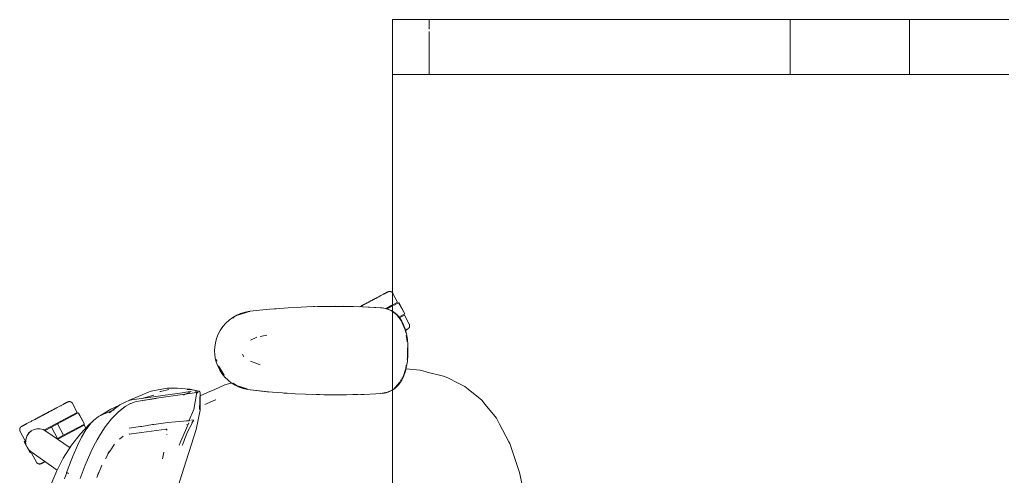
# Model space of a CAD drawing. Header units: millimetres. Extents: x 155927 to 326028, y -36033 to 97293.
# Drawn here: x 190893 to 191967, y 33708 to 34208 of the extents above; entities that cross this region are included whole.
import ezdxf

# ---------------------------------------------------------------- set-up
doc = ezdxf.new("R2010")
doc.units = ezdxf.units.MM
doc.header["$MEASUREMENT"] = 0
doc.layers.add('G-IMPT', color=8, linetype='CONTINUOUS', lineweight=9)
doc.layers.add('I-FURN', color=8, linetype='CONTINUOUS', lineweight=9)

msp = doc.modelspace()

# ---------------------------------------------------------------- linework, layer by layer
at = {"layer": 'G-IMPT'}
for p, q in [((191145, 33888.4), (191132.5, 33884.5)), ((191132.5, 33884.5), (191141.6, 33887.4)), ((191134.5, 33886), (191139.4, 33887.5)), ((191136, 33886.3), (191144.4, 33888.2)), ((191144.4, 33888.4), (191139.4, 33887.5)), ((191145, 33888.4), (191141.6, 33887.4)), ((191162.4, 33890.3), (191144.4, 33888.4)), ((191166.5, 33890.6), (191162.4, 33890.3)), ((191181.6, 33891.9), (191166.5, 33890.6)), ((191173.4, 33891.2), (191171.7, 33891)), ((191181.6, 33891.9), (191186.6, 33892.2)), ((191186.6, 33892.2), (191200.8, 33893)), ((191206.8, 33893.3), (191200.8, 33893)), ((191206.8, 33893.3), (191218.6, 33893.6)), ((191211.7, 33893.4), (191213.6, 33893.5)), ((191213.6, 33893.5), (191215.1, 33893.5)), ((191227, 33893.8), (191218.6, 33893.6)), ((191227, 33893.8), (191247.2, 33893.9)), ((191227, 33893.8), (191237.8, 33893.9)), ((191227, 33893.8), (191257, 33893.7)), ((191257, 33893.7), (191237.8, 33893.9)), ((191247.2, 33893.9), (191257, 33893.7)), ((191247.2, 33893.9), (191268.6, 33893.3)), ((191247.2, 33893.9), (191267.4, 33893.4)), ((191247.2, 33893.8), (191249.2, 33893.8)), ((191249.2, 33893.8), (191251.1, 33893.8)), ((191257, 33893.7), (191268.6, 33893.3)), ((191268.6, 33893.3), (191267.4, 33893.4)), ((191267.4, 33893.4), (191289.1, 33892.3)), ((191267.4, 33893.4), (191287.5, 33892.4)), ((191268.6, 33893.3), (191289.1, 33892.3)), ((191289.1, 33892.3), (191287.5, 33892.4)), ((191289.1, 33892.3), (191290.8, 33892)), ((191293, 33891.6), (191289.2, 33892.2)), ((191293.2, 33891.6), (191290.8, 33892)), ((191293, 33891.6), (191299.2, 33889.2)), ((191293.2, 33891.6), (191294.5, 33891.2)), ((191298.2, 33889.8), (191294.5, 33891.2)), ((191298.2, 33889.8), (191300.4, 33888.6)), ((191299.2, 33889.2), (191300.4, 33888.3)), ((191300.4, 33888.6), (191301.6, 33887.9)), ((191300.4, 33888.3), (191304.8, 33885)), ((191301.6, 33887.9), (191305.3, 33884.8)), ((191121.8, 33878.7), (191118.3, 33875.5)), ((191121.8, 33878.7), (191125.9, 33881.7)), ((191125.8, 33881), (191127.9, 33882.6)), ((191130.3, 33884.2), (191125.9, 33881.7)), ((191136, 33886.3), (191127.9, 33882.6)), ((191130.3, 33884.2), (191134.5, 33886)), ((191304.8, 33885), (191310, 33878.2)), ((191308, 33881.8), (191305.3, 33884.8)), ((191310.7, 33877.7), (191308, 33881.8)), ((191310, 33878.2), (191311.9, 33873.8)), ((191310.7, 33877.7), (191312.6, 33873.6)), ((191112.2, 33867.5), (191110, 33863.4)), ((191112.2, 33867.5), (191115, 33871.7)), ((191115, 33871.7), (191118.3, 33875.5)), ((191314.2, 33868.2), (191311.9, 33873.8)), ((191314.2, 33869.3), (191312.6, 33873.6)), ((191314.2, 33869.3), (191315.7, 33863.8)), ((191314.2, 33868.2), (191314.9, 33864.7)), ((191106.9, 33853.8), (191108.2, 33858.6)), ((191110, 33863.4), (191108.2, 33858.6)), ((191145.3, 33856.8), (191152.1, 33860.1)), ((191163.2, 33862.4), (191155.7, 33860.8)), ((191315.5, 33862), (191316.2, 33858.2)), ((191316.7, 33857.9), (191315.7, 33863.8)), ((191316.2, 33858.2), (191316.4, 33855)), ((191316.7, 33857.9), (191317.2, 33851.8)), ((191106.1, 33845.4), (191106.2, 33849.3)), ((191106.1, 33845.4), (191106.4, 33840.4)), ((191106.9, 33853.8), (191106.2, 33849.3)), ((191316.8, 33848.5), (191317, 33845.4)), ((191316.8, 33838.2), (191317, 33845.4)), ((191317.4, 33845.4), (191317.2, 33851.8)), ((191317.3, 33840.9), (191317.4, 33845.4)), ((191106.4, 33840.4), (191107.2, 33835.4)), ((191107.2, 33835.4), (191107.8, 33833.3)), ((191109.5, 33828.5), (191107.8, 33833.3)), ((191108.6, 33833.7), (191108, 33835.8)), ((191136.7, 33841.6), (191137.7, 33839.4)), ((191137.7, 33839.4), (191138, 33838.9)), ((191155.7, 33829.7), (191145.2, 33833.8)), ((191315.6, 33826.8), (191316.7, 33833.6)), ((191316.8, 33838.2), (191316.4, 33835.5)), ((191317.3, 33840.9), (191316.7, 33833.6)), ((191109.5, 33828.5), (191111.8, 33824)), ((191110.2, 33828.6), (191112.3, 33824.9)), ((191110.2, 33828.6), (191116.5, 33818.7)), ((191111.8, 33824), (191114, 33820.5)), ((191112.3, 33824.9), (191116.5, 33818.7)), ((191315.1, 33826), (191312, 33816.6)), ((191314.6, 33822.9), (191312.9, 33817.8)), ((191314.6, 33822.9), (191315.6, 33826.8)), ((191314.9, 33825.4), (191330.8, 33823.9)), ((191315.5, 33829.3), (191315.1, 33826)), ((191330.8, 33823.9), (191336.1, 33822.6)), ((191338.5, 33822), (191336.1, 33822.6)), ((191356.4, 33817.6), (191338.5, 33822)), ((191117.2, 33816.5), (191114, 33820.5)), ((191117.2, 33816.5), (191120.8, 33812.9)), ((191120.8, 33812.9), (191124.1, 33810.3)), ((191309, 33811.4), (191307.1, 33808.3)), ((191307.4, 33808.3), (191309.9, 33811.8)), ((191310.3, 33813.7), (191309.4, 33812.2)), ((191310.7, 33813.2), (191309.9, 33811.8)), ((191312.9, 33817.8), (191310.7, 33813.2)), ((191312, 33816.6), (191310.8, 33814.5)), ((191360.8, 33815.5), (191356.4, 33817.6)), ((191360.8, 33815.5), (191372.3, 33809.8)), ((191036.6, 33801), (191032.8, 33799.5)), ((191054.3, 33804.3), (191036.6, 33801)), ((191046.9, 33800.8), (191046.3, 33800.7)), ((191056.2, 33802.9), (191046.9, 33800.8)), ((191054.3, 33804.3), (191061.3, 33804.3)), ((191065.4, 33804.3), (191061.3, 33804.3)), ((191069.4, 33804), (191065.4, 33804.3)), ((191069.4, 33804), (191078.7, 33803.2)), ((191072, 33796.7), (191080.4, 33800.7)), ((191079.6, 33800.6), (191074.6, 33799.8)), ((191078.6, 33802.7), (191076, 33802.9)), ((191078.6, 33802.7), (191083.2, 33802.1)), ((191078.7, 33803.2), (191079.2, 33803.1)), ((191083.4, 33802.3), (191079.2, 33803.1)), ((191080.4, 33800.7), (191079.6, 33800.6)), ((191083.9, 33802.1), (191083.2, 33802.1)), ((191083.4, 33802.3), (191085.8, 33801.9)), ((191083.9, 33802.1), (191087.1, 33801.5)), ((191085.5, 33801.5), (191086.2, 33797.9)), ((191085.5, 33801.5), (191086.2, 33797.9)), ((191086.2, 33797.9), (191085.8, 33801.9)), ((191087.1, 33801.5), (191089, 33801)), ((191089.5, 33800.7), (191089, 33801)), ((191089.5, 33800.7), (191089.9, 33800.2)), ((191106.2, 33803), (191098.3, 33799.6)), ((191117.3, 33807.9), (191106.2, 33803)), ((191117.3, 33807.9), (191125.1, 33810.1)), ((191128.5, 33807.6), (191124.1, 33810.3)), ((191129.8, 33807.2), (191126.2, 33809.6)), ((191128.5, 33807.6), (191133, 33805.4)), ((191129.8, 33807.2), (191132.5, 33806.3)), ((191129.8, 33807.2), (191141.6, 33803.4)), ((191139, 33803.6), (191130.8, 33806.8)), ((191132.5, 33806.3), (191141.6, 33803.4)), ((191133, 33805.4), (191137.2, 33804)), ((191142.1, 33802.8), (191137.2, 33804)), ((191142.1, 33803), (191139, 33803.6)), ((191142.1, 33802.8), (191165.1, 33800.3)), ((191142.1, 33802.8), (191145, 33802.5)), ((191142.1, 33802.8), (191163.6, 33800.4)), ((191165.1, 33800.3), (191145, 33802.5)), ((191163.6, 33800.4), (191175, 33799.5)), ((191299.1, 33801.9), (191294.9, 33799.8)), ((191300, 33802), (191295.7, 33800)), ((191299.1, 33801.9), (191300.4, 33802.5)), ((191300.4, 33802.2), (191303.3, 33804.2)), ((191308.3, 33810.4), (191301.4, 33803)), ((191307.1, 33808.3), (191301.4, 33803)), ((191301.4, 33803), (191303.8, 33805.2)), ((191304.6, 33805.3), (191303.3, 33804.2)), ((191306.4, 33808.2), (191303.8, 33805.2)), ((191304.6, 33805.3), (191307.4, 33808.3)), ((191308.3, 33810.4), (191307, 33808.9)), ((191379.4, 33806.3), (191372.3, 33809.8)), ((191383.1, 33803.3), (191379.4, 33806.3)), ((191383.1, 33803.3), (191398, 33791.2)), ((191009, 33789.2), (191012.4, 33790.8)), ((191011.8, 33790.5), (191012.9, 33791.3)), ((191015.4, 33791.4), (191012.4, 33790.8)), ((191012.9, 33791.3), (191029.4, 33798.1)), ((191062.6, 33798.1), (191015.4, 33791.4)), ((191019.2, 33789.5), (191026.9, 33790.8)), ((191039.8, 33796.6), (191026.8, 33793.1)), ((191042.1, 33793.1), (191026.9, 33790.8)), ((191042.7, 33793.2), (191027.5, 33790.8)), ((191042.1, 33793.1), (191027.5, 33790.8)), ((191039.8, 33796.6), (191027.9, 33793.2)), ((191029.4, 33798.1), (191032.8, 33799.5)), ((191042.7, 33793.2), (191073.6, 33797.7)), ((191062.6, 33798.1), (191073.3, 33799.5)), ((191074.6, 33799.8), (191073.3, 33799.5)), ((191073.6, 33797.7), (191081.4, 33798.8)), ((191087.7, 33799.9), (191081.4, 33798.8)), ((191083.5, 33780.8), (191086.2, 33797.9)), ((191087.1, 33799.8), (191088.2, 33800.3)), ((191087.1, 33799.8), (191087.7, 33799.9)), ((191087.3, 33799.4), (191087.6, 33799.9)), ((191087.3, 33799.4), (191087.3, 33798.9)), ((191087.6, 33799.9), (191088.2, 33800.3)), ((191089.7, 33781), (191090.3, 33799.5)), ((191089.7, 33781), (191090.2, 33799)), ((191090.3, 33799.6), (191089.9, 33800.2)), ((191090.3, 33799.6), (191090.1, 33798.7)), ((191090.1, 33780.1), (191090.2, 33799)), ((191090.2, 33799), (191090.1, 33798.8)), ((191090.1, 33798.7), (191090.1, 33798.8)), ((191098.3, 33799.6), (191090.2, 33796)), ((191090.3, 33799.5), (191090.2, 33799)), ((191095.3, 33786.6), (191107.1, 33791.5)), ((191107.4, 33791.6), (191107.1, 33791.5)), ((191185.3, 33798.7), (191175, 33799.5)), ((191183.2, 33798.9), (191181.8, 33799)), ((191183.2, 33798.9), (191185.1, 33798.8)), ((191185.3, 33798.7), (191194.1, 33798.2)), ((191205.4, 33797.6), (191194.1, 33798.2)), ((191205.4, 33797.6), (191213.3, 33797.3)), ((191225.6, 33797), (191213.3, 33797.3)), ((191217.2, 33797.3), (191218.8, 33797.2)), ((191218.8, 33797.2), (191220.9, 33797.2)), ((191225.6, 33797), (191231.1, 33797)), ((191245.8, 33797), (191231.1, 33797)), ((191250.3, 33797), (191245.8, 33797)), ((191250.3, 33797), (191266, 33797.4)), ((191257, 33797.2), (191259.3, 33797.2)), ((191262.6, 33797.3), (191259.3, 33797.2)), ((191266, 33797.4), (191269.5, 33797.5)), ((191282.1, 33798.1), (191269.5, 33797.5)), ((191282.1, 33798.1), (191287.8, 33798.4)), ((191294.9, 33799.8), (191287.5, 33798.4)), ((191287.8, 33798.4), (191291.8, 33798.9)), ((191291.8, 33798.9), (191295.7, 33800)), ((191398, 33791.2), (191401.8, 33786.5)), ((190981.2, 33774.4), (190992.7, 33781.5)), ((190996.4, 33780.5), (190984.5, 33776)), ((190990.8, 33777.2), (191002.4, 33786.2)), ((190992.7, 33781.5), (191001.3, 33785.5)), ((191008, 33783.9), (191001, 33778.5)), ((191001, 33778.5), (191004.6, 33781.3)), ((191001.2, 33778.8), (191008.2, 33784.2)), ((191002.4, 33786.2), (191009, 33789.2)), ((191008, 33783.9), (191004.6, 33781.3)), ((191008.2, 33784.2), (191014, 33787.5)), ((191014.5, 33787.7), (191014, 33787.5)), ((191014.5, 33787.7), (191019.2, 33789.5)), ((191083.5, 33780.8), (191077.9, 33768.5)), ((191085.9, 33759.2), (191090.1, 33780.1)), ((191414, 33771.4), (191401.8, 33786.5)), ((190971, 33766.2), (190973.9, 33769.2)), ((190978.7, 33773.1), (190973.9, 33769.2)), ((190979.9, 33773.7), (190978.7, 33773.1)), ((190979.9, 33773.7), (190982.3, 33774.9)), ((190981.2, 33774.4), (190980.5, 33773.9)), ((190982.3, 33774.9), (190984.5, 33776)), ((190993.5, 33770.9), (190985.5, 33760.5)), ((190990.8, 33777.2), (190992.6, 33778.3)), ((191001.2, 33778.8), (190993.5, 33770.9)), ((191072.1, 33768.1), (191075.5, 33768.4)), ((191075.9, 33768.4), (191075.5, 33768.4)), ((191075.9, 33768.4), (191078.3, 33768.7)), ((191078.3, 33768.7), (191078.4, 33768.7)), ((191079.2, 33769), (191078.4, 33768.7)), ((191080.9, 33769.5), (191082.4, 33769.3)), ((191083.1, 33769), (191081.3, 33766.3)), ((191083.1, 33769), (191081.8, 33766.6)), ((191082.4, 33769.3), (191083.1, 33769.2)), ((191083.1, 33769.2), (191083.1, 33769)), ((191083.1, 33769), (191083.2, 33768.9)), ((191414, 33771.4), (191416.7, 33766.2)), ((190969.3, 33764.8), (190959.4, 33754.5)), ((190960.7, 33750.8), (190965.4, 33758.8)), ((190966.3, 33760.1), (190965.4, 33758.8)), ((190971, 33766.2), (190966.3, 33760.1)), ((190973, 33767.8), (190969.3, 33764.8)), ((190981.4, 33754.1), (190985.3, 33760.2)), ((190985.5, 33760.5), (190985.3, 33760.2)), ((191017.9, 33761.2), (191012.8, 33760.5)), ((191017.9, 33761.2), (191024.7, 33762.3)), ((191024.7, 33762.3), (191026.4, 33762.5)), ((191026.1, 33755.9), (191053.4, 33759.6)), ((191038.2, 33764.4), (191026.4, 33762.5)), ((191039.7, 33764.6), (191038.2, 33764.4)), ((191054.9, 33766.9), (191039.7, 33764.6)), ((191054.3, 33758.5), (191052.7, 33759.7)), ((191052.9, 33759.7), (191053.1, 33759.6)), ((191053.4, 33759.6), (191053.1, 33759.6)), ((191054.9, 33766.9), (191055, 33766.9)), ((191055, 33766.9), (191063.2, 33767.5)), ((191072.1, 33768.1), (191063.2, 33767.5)), ((191069, 33746.4), (191077.9, 33766.5)), ((191070, 33708.9), (191085.9, 33759.2)), ((191075.5, 33764.3), (191075.9, 33764.6)), ((191076.5, 33756.5), (191081.8, 33766.6)), ((191417.4, 33764.9), (191416.7, 33766.2)), ((191417.4, 33764.9), (191427.7, 33745.4)), ((190949.5, 33741.9), (190959.4, 33754.5)), ((190956.1, 33741.7), (190960.7, 33750.8)), ((190956.1, 33741.7), (190960.4, 33750.2)), ((190956.4, 33742.2), (190960.7, 33750.8)), ((190960.7, 33750.8), (190960.4, 33750.2)), ((190974.1, 33741.1), (190977.7, 33747.9)), ((190981.4, 33754.1), (190977.7, 33747.9)), ((191002.2, 33748.6), (191006.1, 33751.9)), ((191026.1, 33755.9), (191012.7, 33754.1)), ((191012.7, 33754.1), (191013.2, 33754.2)), ((191053.9, 33753.5), (191053.9, 33753.2)), ((191071.2, 33743.1), (191073.3, 33748.2)), ((191073.3, 33748), (191071.2, 33743.1)), ((191073.3, 33748.2), (191071.9, 33744.7)), ((191076.5, 33756.5), (191073.3, 33748)), ((190949.5, 33741.9), (190940.6, 33727.6)), ((190956.1, 33741.7), (190951.4, 33730.8)), ((190956.4, 33742.2), (190956.1, 33741.7)), ((190974.1, 33741.1), (190970.7, 33734.4)), ((190989.5, 33732.5), (190992.1, 33736.2)), ((190992.1, 33736.2), (190992.5, 33736.8)), ((190992.5, 33736.8), (190995.9, 33741.9)), ((190995.9, 33741.9), (190996.7, 33743)), ((191067.2, 33741.8), (191069, 33746.4)), ((191071.2, 33743.1), (191070.7, 33741.7)), ((191427.7, 33745.4), (191428.6, 33743.7)), ((191436.7, 33719.6), (191428.6, 33743.7)), ((190940.6, 33727.6), (190933.5, 33713.8)), ((190949.9, 33727.1), (190944.3, 33712.1)), ((190951.4, 33730.8), (190949.9, 33727.1)), ((190964.5, 33720.1), (190970.7, 33734.4)), ((190986.8, 33727.1), (190991, 33735.2)), ((190989.5, 33732.5), (190991, 33735.2)), ((191049.2, 33727), (191050.6, 33734.3)), ((190964.5, 33720.1), (190959.1, 33705.3)), ((190980.8, 33715.3), (190978, 33708.2)), ((190980.8, 33715.3), (190978.4, 33709.8)), ((190982.9, 33720.1), (190980.8, 33715.3)), ((191436.7, 33719.6), (191439.3, 33712.2)), ((190926, 33695.8), (190933.5, 33713.8)), ((190944.4, 33712.1), (190941.9, 33705.2)), ((190944.3, 33712.1), (190944.4, 33712)), ((190944.4, 33712), (190944.4, 33712.1)), ((190944.4, 33712), (190944.8, 33711.7)), ((190944.4, 33712), (190944.4, 33712)), ((190944.8, 33711.7), (190944.4, 33712)), ((190945.6, 33711.4), (190944.8, 33711.7)), ((190944.9, 33711.6), (190944.8, 33711.7)), ((190945.6, 33711.4), (190944.9, 33711.6)), ((190945.6, 33711.4), (190946.6, 33710.9)), ((190945.6, 33711.4), (190946, 33711.2)), ((190946.6, 33710.9), (190946, 33711.2)), ((190977.4, 33706.4), (190978, 33708.2)), ((191070, 33708.9), (191060.8, 33679)), ((191442.1, 33698.4), (191439.3, 33712.2))]:
    msp.add_line(p, q, dxfattribs=at)
at = {"layer": 'I-FURN'}
for p, q in [((191340.4, 34207.6), (191300.4, 34207.6)), ((191300.4, 34207.6), (191735, 34207.6)), ((191300.4, 34207.6), (191300.4, 34147.6)), ((191300.4, 34207.6), (191300.4, 34147.6)), ((192100.4, 34207.6), (191300.4, 34207.6)), ((191300.4, 34207.6), (191300.4, 32807.6)), ((191300.4, 32807.6), (191300.4, 34207.6)), ((191300.4, 34207.6), (192100.4, 34207.6)), ((192860.4, 34207.6), (191340.4, 34207.6)), ((191340.4, 34207.6), (191340.4, 34197)), ((191340.4, 34207.6), (191340.4, 34197)), ((191735, 34207.6), (191865.4, 34207.6)), ((191735, 34207.6), (191735, 34147.6)), ((191735, 34207.6), (191735, 34147.6)), ((191865.4, 34207.6), (192335.4, 34207.6)), ((191865.4, 34207.6), (191865.4, 34147.6)), ((191865.4, 34207.6), (191865.4, 34147.6)), ((191340.4, 34194.7), (191340.4, 34147.6)), ((191340.4, 34194.7), (191340.4, 34147.6)), ((191735, 34147.6), (191300.4, 34147.6)), ((191300.4, 34147.6), (191340.4, 34147.6)), ((191340.4, 34147.6), (192860.4, 34147.6)), ((191865.4, 34147.6), (191735, 34147.6)), ((192335.4, 34147.6), (191865.4, 34147.6)), ((191292.2, 33907.9), (191291.7, 33907.7)), ((191291.9, 33907.8), (191292.4, 33908.1)), ((191292.7, 33908.2), (191292.2, 33907.9)), ((191292.4, 33908.1), (191292.9, 33908.3)), ((191293.1, 33908.4), (191292.7, 33908.2)), ((191292.9, 33908.3), (191293.3, 33908.5)), ((191293.5, 33908.7), (191293.1, 33908.4)), ((191293.3, 33908.5), (191293.7, 33908.7)), ((191293.9, 33908.9), (191293.5, 33908.7)), ((191293.7, 33908.7), (191294.1, 33908.9)), ((191294.2, 33909), (191293.9, 33908.9)), ((191294.1, 33908.9), (191294.4, 33909.1)), ((191294.5, 33909.2), (191294.2, 33909)), ((191294.4, 33909.1), (191294.7, 33909.3)), ((191294.8, 33909.3), (191294.5, 33909.2)), ((191294.7, 33909.3), (191294.9, 33909.4)), ((191295, 33909.4), (191294.8, 33909.3)), ((191294.9, 33909.4), (191295.1, 33909.5)), ((191295.2, 33909.5), (191295, 33909.4)), ((191295.1, 33909.5), (191295.3, 33909.6)), ((191295.3, 33909.6), (191295.2, 33909.5)), ((191295.4, 33909.7), (191295.3, 33909.6)), ((191295.3, 33909.6), (191295.4, 33909.6)), ((191295.4, 33909.6), (191295.5, 33909.7)), ((191295.5, 33909.7), (191295.4, 33909.7)), ((191295.5, 33909.7), (191295.7, 33909.8)), ((191295.5, 33909.7), (191295.5, 33909.7)), ((191295.5, 33909.7), (191295.5, 33909.7)), ((191295.5, 33909.7), (191295.5, 33909.7)), ((191295.7, 33909.8), (191295.8, 33909.9)), ((191295.8, 33909.9), (191296, 33909.9)), ((191296, 33909.9), (191296.1, 33910)), ((191296.1, 33910), (191296.3, 33910)), ((191296.3, 33910), (191296.4, 33910.1)), ((191296.4, 33910.1), (191296.6, 33910.1)), ((191296.6, 33910.1), (191296.7, 33910.1)), ((191296.7, 33910.1), (191296.9, 33910.1)), ((191296.9, 33910.1), (191297, 33910.2)), ((191297, 33910.2), (191297.2, 33910.2)), ((191297.2, 33910.2), (191297.4, 33910.2)), ((191297.4, 33910.2), (191297.5, 33910.2)), ((191297.5, 33910.2), (191297.7, 33910.2)), ((191297.7, 33910.2), (191297.9, 33910.2)), ((191297.9, 33910.2), (191298, 33910.1)), ((191298, 33910.1), (191298.2, 33910.1)), ((191298.2, 33910.1), (191298.3, 33910.1)), ((191298.3, 33910.1), (191298.5, 33910)), ((191298.5, 33910), (191298.6, 33910)), ((191298.6, 33910), (191298.8, 33909.9)), ((191298.8, 33909.9), (191298.9, 33909.9)), ((191298.9, 33909.9), (191299.1, 33909.8)), ((191299.1, 33909.8), (191299.2, 33909.7)), ((191299.2, 33909.7), (191299.4, 33909.7)), ((191299.4, 33909.7), (191299.5, 33909.6)), ((191299.5, 33909.6), (191299.7, 33909.5)), ((191299.7, 33909.5), (191299.8, 33909.4)), ((191299.8, 33909.4), (191299.9, 33909.3)), ((191299.9, 33909.3), (191300, 33909.2)), ((191300, 33909.2), (191300.2, 33909.1)), ((191300.2, 33909.1), (191300.3, 33909)), ((191300.3, 33909), (191300.4, 33908.9)), ((191300.4, 33908.9), (191300.5, 33908.7)), ((191300.5, 33908.7), (191300.6, 33908.6)), ((191300.6, 33908.6), (191300.7, 33908.5)), ((191300.7, 33908.5), (191300.8, 33908.4)), ((191300.8, 33908.4), (191300.9, 33908.2)), ((191300.9, 33908.2), (191300.9, 33908.1)), ((191300.9, 33908.1), (191301, 33908)), ((191306.1, 33898.4), (191301, 33908)), ((191271.1, 33896.7), (191272.1, 33897.3)), ((191272.7, 33897.6), (191271.7, 33897)), ((191272.1, 33897.3), (191273.1, 33897.8)), ((191273.7, 33898.1), (191272.7, 33897.6)), ((191273.1, 33897.8), (191274.1, 33898.3)), ((191274.6, 33898.6), (191273.7, 33898.1)), ((191274.1, 33898.3), (191275.1, 33898.9)), ((191275.6, 33899.1), (191274.6, 33898.6)), ((191275.1, 33898.9), (191276.1, 33899.4)), ((191276.6, 33899.7), (191275.6, 33899.1)), ((191276.1, 33899.4), (191277.1, 33899.9)), ((191277.6, 33900.2), (191276.6, 33899.7)), ((191277.1, 33899.9), (191278, 33900.4)), ((191278.5, 33900.7), (191277.6, 33900.2)), ((191278, 33900.4), (191279, 33900.9)), ((191279.5, 33901.2), (191278.5, 33900.7)), ((191279, 33900.9), (191279.9, 33901.4)), ((191280.4, 33901.7), (191279.5, 33901.2)), ((191279.9, 33901.4), (191280.8, 33901.9)), ((191281.3, 33902.2), (191280.4, 33901.7)), ((191280.8, 33901.9), (191281.7, 33902.4)), ((191282.2, 33902.6), (191281.3, 33902.2)), ((191281.7, 33902.4), (191282.6, 33902.9)), ((191283.1, 33903.1), (191282.2, 33902.6)), ((191282.6, 33902.9), (191283.5, 33903.3)), ((191284, 33903.6), (191283.1, 33903.1)), ((191283.5, 33903.3), (191284.3, 33903.8)), ((191284.8, 33904), (191284, 33903.6)), ((191285.6, 33904.4), (191284.8, 33904)), ((191286.4, 33904.9), (191285.6, 33904.4)), ((191287.2, 33905.3), (191286.4, 33904.9)), ((191287.9, 33905.7), (191287.2, 33905.3)), ((191288.6, 33906), (191287.9, 33905.7)), ((191289.3, 33906.4), (191288.6, 33906)), ((191289.9, 33906.7), (191289.3, 33906.4)), ((191290.5, 33907.1), (191289.9, 33906.7)), ((191291.1, 33907.4), (191290.5, 33907.1)), ((191290.8, 33907.2), (191291.4, 33907.5)), ((191291.7, 33907.7), (191291.1, 33907.4)), ((191291.4, 33907.5), (191291.9, 33907.8)), ((191306.1, 33898.4), (191300.8, 33895.5)), ((191301.5, 33894.8), (191307.2, 33897.8)), ((191307.2, 33897.8), (191313.8, 33885.5)), ((191314, 33885.6), (191307.4, 33897.9)), ((191265.6, 33893.8), (191264.7, 33893.3)), ((191265.1, 33893.5), (191266.1, 33894.1)), ((191266.6, 33894.4), (191265.6, 33893.8)), ((191266.1, 33894.1), (191267.1, 33894.6)), ((191267.6, 33894.9), (191266.6, 33894.4)), ((191267.1, 33894.6), (191268.1, 33895.1)), ((191268.6, 33895.4), (191267.6, 33894.9)), ((191268.1, 33895.1), (191269.1, 33895.7)), ((191269.6, 33896), (191268.6, 33895.4)), ((191269.1, 33895.7), (191270.1, 33896.2)), ((191270.6, 33896.5), (191269.6, 33896)), ((191270.1, 33896.2), (191271.1, 33896.7)), ((191271.7, 33897), (191270.6, 33896.5)), ((191299.9, 33895), (191293.4, 33891.6)), ((191294.7, 33891.2), (191300.5, 33894.3)), ((191313.6, 33884.2), (191308.4, 33881.5)), ((191313.8, 33885.5), (191308.5, 33882.6)), ((191318.8, 33874.5), (191313.6, 33884.2)), ((191314.5, 33867.7), (191314.9, 33867.9)), ((191315.1, 33868), (191314.7, 33867.8)), ((191314.9, 33867.9), (191315.3, 33868.1)), ((191315.5, 33868.2), (191315.1, 33868)), ((191315.3, 33868.1), (191315.7, 33868.3)), ((191315.8, 33868.4), (191315.5, 33868.2)), ((191315.7, 33868.3), (191316, 33868.5)), ((191316.1, 33868.6), (191315.8, 33868.4)), ((191316, 33868.5), (191316.3, 33868.6)), ((191316.4, 33868.7), (191316.1, 33868.6)), ((191316.3, 33868.6), (191316.5, 33868.8)), ((191316.6, 33868.8), (191316.4, 33868.7)), ((191316.5, 33868.8), (191316.7, 33868.9)), ((191316.8, 33868.9), (191316.6, 33868.8)), ((191316.7, 33868.9), (191316.9, 33869)), ((191316.9, 33869), (191316.8, 33868.9)), ((191317, 33869.1), (191316.9, 33869)), ((191316.9, 33869), (191317, 33869)), ((191317.1, 33869.1), (191317, 33869.1)), ((191317, 33869), (191317.1, 33869.1)), ((191317.3, 33869.2), (191317.1, 33869.1)), ((191317.1, 33869.1), (191317.1, 33869.1)), ((191317.1, 33869.1), (191317.1, 33869.1)), ((191317.1, 33869.1), (191317.1, 33869.1)), ((191317.1, 33869.1), (191317.1, 33869.1)), ((191317.4, 33869.3), (191317.3, 33869.2)), ((191317.6, 33869.4), (191317.4, 33869.3)), ((191317.7, 33869.5), (191317.6, 33869.4)), ((191317.8, 33869.6), (191317.7, 33869.5)), ((191317.9, 33869.7), (191317.8, 33869.6)), ((191318.1, 33869.8), (191317.9, 33869.7)), ((191318.2, 33869.9), (191318.1, 33869.8)), ((191318.3, 33870), (191318.2, 33869.9)), ((191318.4, 33870.1), (191318.3, 33870)), ((191318.5, 33870.3), (191318.4, 33870.1)), ((191318.6, 33870.4), (191318.5, 33870.3)), ((191318.7, 33870.5), (191318.6, 33870.4)), ((191318.8, 33870.8), (191318.7, 33870.7)), ((191318.7, 33870.7), (191318.7, 33870.5)), ((191318.8, 33874.5), (191318.8, 33874.4)), ((191318.8, 33874.4), (191318.9, 33874.3)), ((191318.9, 33871), (191318.8, 33870.8)), ((191318.9, 33874.3), (191319, 33874.1)), ((191319, 33871.3), (191318.9, 33871.1)), ((191318.9, 33871.1), (191318.9, 33871)), ((191319, 33874.1), (191319, 33874)), ((191319, 33874), (191319.1, 33873.8)), ((191319.1, 33871.4), (191319, 33871.3)), ((191319.1, 33873.8), (191319.1, 33873.6)), ((191319.1, 33873.6), (191319.2, 33873.5)), ((191319.2, 33871.9), (191319.1, 33871.7)), ((191319.1, 33871.7), (191319.1, 33871.6)), ((191319.1, 33871.6), (191319.1, 33871.4)), ((191319.2, 33873.5), (191319.2, 33873.3)), ((191319.2, 33873.3), (191319.2, 33873.2)), ((191319.2, 33873.2), (191319.2, 33873)), ((191319.2, 33873), (191319.2, 33872.8)), ((191319.2, 33872.8), (191319.2, 33872.7)), ((191319.2, 33872.7), (191319.2, 33872.5)), ((191319.2, 33872.5), (191319.2, 33872.4)), ((191319.2, 33872.4), (191319.2, 33872.2)), ((191319.2, 33872.2), (191319.2, 33872)), ((191319.2, 33872), (191319.2, 33871.9)), ((190926.5, 33779.1), (190925.5, 33778.6)), ((190926, 33778.8), (190926.9, 33779.3)), ((190927.5, 33779.6), (190926.5, 33779.1)), ((190926.9, 33779.3), (190927.9, 33779.9)), ((190928.4, 33780.1), (190927.5, 33779.6)), ((190927.9, 33779.9), (190928.8, 33780.4)), ((190929.4, 33780.6), (190928.4, 33780.1)), ((190928.8, 33780.4), (190929.8, 33780.9)), ((190930.3, 33781.1), (190929.4, 33780.6)), ((190929.8, 33780.9), (190930.7, 33781.3)), ((190931.2, 33781.6), (190930.3, 33781.1)), ((190930.7, 33781.3), (190931.6, 33781.8)), ((190932.1, 33782.1), (190931.2, 33781.6)), ((190931.6, 33781.8), (190932.5, 33782.3)), ((190933, 33782.6), (190932.1, 33782.1)), ((190932.5, 33782.3), (190933.4, 33782.8)), ((190933.8, 33783), (190933, 33782.6)), ((190933.4, 33782.8), (190934.2, 33783.2)), ((190934.7, 33783.5), (190933.8, 33783)), ((190935.5, 33783.9), (190934.7, 33783.5)), ((190936.3, 33784.3), (190935.5, 33783.9)), ((190937, 33784.7), (190936.3, 33784.3)), ((190937.8, 33785.1), (190937, 33784.7)), ((190938.5, 33785.5), (190937.8, 33785.1)), ((190939.1, 33785.8), (190938.5, 33785.5)), ((190939.8, 33786.2), (190939.1, 33785.8)), ((190940.4, 33786.5), (190939.8, 33786.2)), ((190941, 33786.8), (190940.4, 33786.5)), ((190940.7, 33786.7), (190941.3, 33787)), ((190941.5, 33787.1), (190941, 33786.8)), ((190941.3, 33787), (190941.8, 33787.2)), ((190942.1, 33787.4), (190941.5, 33787.1)), ((190941.8, 33787.2), (190942.3, 33787.5)), ((190942.5, 33787.6), (190942.1, 33787.4)), ((190942.3, 33787.5), (190942.8, 33787.8)), ((190943, 33787.9), (190942.5, 33787.6)), ((190942.8, 33787.8), (190943.2, 33788)), ((190943.4, 33788.1), (190943, 33787.9)), ((190943.2, 33788), (190943.6, 33788.2)), ((190943.8, 33788.3), (190943.4, 33788.1)), ((190943.6, 33788.2), (190943.9, 33788.4)), ((190944.1, 33788.5), (190943.8, 33788.3)), ((190943.9, 33788.4), (190944.3, 33788.5)), ((190944.4, 33788.6), (190944.1, 33788.5)), ((190944.3, 33788.5), (190944.5, 33788.7)), ((190944.7, 33788.8), (190944.4, 33788.6)), ((190944.5, 33788.7), (190944.8, 33788.8)), ((190944.9, 33788.9), (190944.7, 33788.8)), ((190944.8, 33788.8), (190945, 33788.9)), ((190945.1, 33789), (190944.9, 33788.9)), ((190945, 33788.9), (190945.1, 33789)), ((190945.1, 33789), (190945.3, 33789.1)), ((190945.2, 33789.1), (190945.1, 33789)), ((190945.3, 33789.1), (190945.2, 33789.1)), ((190945.3, 33789.1), (190945.3, 33789.1)), ((190945.3, 33789.1), (190945.4, 33789.1)), ((190945.4, 33789.1), (190945.3, 33789.1)), ((190945.4, 33789.2), (190945.5, 33789.2)), ((190945.4, 33789.1), (190945.4, 33789.2)), ((190945.4, 33789.2), (190945.4, 33789.1)), ((190945.5, 33789.2), (190945.7, 33789.3)), ((190945.7, 33789.3), (190945.8, 33789.4)), ((190945.8, 33789.4), (190946, 33789.4)), ((190946, 33789.4), (190946.1, 33789.5)), ((190946.1, 33789.5), (190946.3, 33789.5)), ((190946.3, 33789.5), (190946.4, 33789.5)), ((190946.4, 33789.5), (190946.6, 33789.6)), ((190946.6, 33789.6), (190946.8, 33789.6)), ((190946.8, 33789.6), (190946.9, 33789.6)), ((190946.9, 33789.6), (190947.1, 33789.6)), ((190947.1, 33789.6), (190947.2, 33789.6)), ((190947.2, 33789.6), (190947.4, 33789.6)), ((190947.4, 33789.6), (190947.6, 33789.6)), ((190947.6, 33789.6), (190947.7, 33789.6)), ((190947.7, 33789.6), (190947.9, 33789.6)), ((190947.9, 33789.6), (190948, 33789.5)), ((190948, 33789.5), (190948.2, 33789.5)), ((190948.2, 33789.5), (190948.4, 33789.5)), ((190948.4, 33789.5), (190948.5, 33789.4)), ((190948.5, 33789.4), (190948.7, 33789.4)), ((190948.7, 33789.4), (190948.8, 33789.3)), ((190948.8, 33789.3), (190949, 33789.3)), ((190949, 33789.3), (190949.1, 33789.2)), ((190949.1, 33789.2), (190949.2, 33789.1)), ((190949.2, 33789.1), (190949.4, 33789)), ((190949.4, 33789), (190949.5, 33788.9)), ((190949.5, 33788.9), (190949.7, 33788.8)), ((190949.7, 33788.8), (190949.8, 33788.7)), ((190949.8, 33788.7), (190949.9, 33788.6)), ((190949.9, 33788.6), (190950, 33788.5)), ((190950, 33788.5), (190950.1, 33788.4)), ((190950.1, 33788.4), (190950.3, 33788.3)), ((190950.3, 33788.3), (190950.4, 33788.2)), ((190950.4, 33788.2), (190950.5, 33788.1)), ((190950.5, 33788.1), (190950.6, 33787.9)), ((190950.6, 33787.9), (190950.6, 33787.8)), ((190950.6, 33787.8), (190950.7, 33787.7)), ((190950.7, 33787.7), (190950.8, 33787.5)), ((190956, 33777.8), (190950.8, 33787.5)), ((190950.8, 33787.5), (190950.8, 33787.5)), ((190906.3, 33768.4), (190905.5, 33767.9)), ((190907.1, 33768.8), (190906.3, 33768.4)), ((190908, 33769.3), (190907.1, 33768.8)), ((190908.9, 33769.7), (190908, 33769.3)), ((190909.8, 33770.2), (190908.9, 33769.7)), ((190909.3, 33770), (190910.2, 33770.4)), ((190910.7, 33770.7), (190909.8, 33770.2)), ((190910.2, 33770.4), (190911.1, 33770.9)), ((190911.6, 33771.2), (190910.7, 33770.7)), ((190911.1, 33770.9), (190912.1, 33771.4)), ((190912.6, 33771.7), (190911.6, 33771.2)), ((190912.1, 33771.4), (190913, 33772)), ((190913.6, 33772.2), (190912.6, 33771.7)), ((190913, 33772), (190914, 33772.5)), ((190914.5, 33772.7), (190913.6, 33772.2)), ((190914, 33772.5), (190915, 33773)), ((190915.5, 33773.3), (190914.5, 33772.7)), ((190915, 33773), (190916, 33773.5)), ((190916.5, 33773.8), (190915.5, 33773.3)), ((190916, 33773.5), (190917, 33774)), ((190917.5, 33774.3), (190916.5, 33773.8)), ((190917, 33774), (190918, 33774.6)), ((190918.5, 33774.9), (190917.5, 33774.3)), ((190918, 33774.6), (190919, 33775.1)), ((190919.5, 33775.4), (190918.5, 33774.9)), ((190919, 33775.1), (190920, 33775.6)), ((190956, 33777.8), (190919.4, 33758.3)), ((190920.5, 33775.9), (190919.5, 33775.4)), ((190920, 33775.6), (190921, 33776.2)), ((190921.5, 33776.5), (190920.5, 33775.9)), ((190921, 33776.2), (190922, 33776.7)), ((190922.5, 33777), (190921.5, 33776.5)), ((190922, 33776.7), (190923, 33777.2)), ((190923.5, 33777.5), (190922.5, 33777)), ((190923, 33777.2), (190924, 33777.8)), ((190924.5, 33778.1), (190923.5, 33777.5)), ((190924, 33777.8), (190925, 33778.3)), ((190925.5, 33778.6), (190924.5, 33778.1)), ((190925, 33778.3), (190926, 33778.8)), ((190934.4, 33765.2), (190957.1, 33777.3)), ((190957.1, 33777.3), (190963.7, 33764.9)), ((190963.9, 33765), (190957.3, 33777.4)), ((190893, 33759.6), (190893.1, 33759.8)), ((190893, 33759.5), (190893, 33759.6)), ((190893, 33759.3), (190893, 33759.5)), ((190893, 33759.1), (190893, 33759.3)), ((190893, 33759), (190893, 33759.1)), ((190893, 33758.8), (190893, 33759)), ((190893, 33758.7), (190893, 33758.8)), ((190893, 33758.5), (190893, 33758.7)), ((190893, 33758.3), (190893, 33758.5)), ((190893, 33758.2), (190893, 33758.3)), ((190893.1, 33758), (190893, 33758.2)), ((190893.1, 33759.9), (190893.2, 33760.1)), ((190893.1, 33759.8), (190893.1, 33759.9)), ((190893.1, 33757.9), (190893.1, 33758)), ((190893.1, 33757.7), (190893.1, 33757.9)), ((190893.2, 33757.6), (190893.1, 33757.7)), ((190893.2, 33760.2), (190893.3, 33760.4)), ((190893.2, 33760.1), (190893.2, 33760.2)), ((190893.2, 33757.4), (190893.2, 33757.6)), ((190893.3, 33760.5), (190893.4, 33760.7)), ((190893.3, 33760.4), (190893.3, 33760.5)), ((190893.4, 33760.7), (190893.5, 33760.8)), ((190893.5, 33760.8), (190893.6, 33761)), ((190893.6, 33761), (190893.7, 33761.1)), ((190893.7, 33761.2), (190893.8, 33761.4)), ((190893.7, 33761.1), (190893.7, 33761.2)), ((190893.8, 33761.4), (190893.9, 33761.5)), ((190893.9, 33761.5), (190894.1, 33761.6)), ((190894.1, 33761.6), (190894.2, 33761.7)), ((190894.2, 33761.7), (190894.3, 33761.8)), ((190894.3, 33761.8), (190894.4, 33761.9)), ((190894.4, 33761.9), (190894.5, 33762)), ((190894.5, 33762), (190894.7, 33762.1)), ((190894.7, 33762.1), (190894.8, 33762.2)), ((190894.8, 33762.2), (190894.9, 33762.3)), ((190894.9, 33762.3), (190895.1, 33762.4)), ((190895.1, 33762.4), (190895.2, 33762.5)), ((190895.1, 33762.4), (190895.1, 33762.4)), ((190895.1, 33762.4), (190895.1, 33762.4)), ((190895.2, 33762.4), (190895.1, 33762.4)), ((190895.1, 33762.4), (190895.1, 33762.4)), ((190895.4, 33762.6), (190895.2, 33762.5)), ((190895.2, 33762.5), (190895.3, 33762.5)), ((190895.2, 33762.5), (190895.2, 33762.4)), ((190895.3, 33762.5), (190895.4, 33762.6)), ((190895.4, 33762.6), (190895.6, 33762.7)), ((190895.5, 33762.6), (190895.4, 33762.6)), ((190895.7, 33762.7), (190895.5, 33762.6)), ((190895.6, 33762.7), (190895.8, 33762.8)), ((190896, 33762.9), (190895.7, 33762.7)), ((190895.8, 33762.8), (190896.1, 33762.9)), ((190896.2, 33763), (190896, 33762.9)), ((190896.1, 33762.9), (190896.4, 33763.1)), ((190896.6, 33763.2), (190896.2, 33763)), ((190896.4, 33763.1), (190896.7, 33763.3)), ((190896.9, 33763.4), (190896.6, 33763.2)), ((190896.7, 33763.3), (190897.1, 33763.5)), ((190897.3, 33763.6), (190896.9, 33763.4)), ((190897.1, 33763.5), (190897.5, 33763.7)), ((190897.7, 33763.8), (190897.3, 33763.6)), ((190897.5, 33763.7), (190898, 33763.9)), ((190898.2, 33764.1), (190897.7, 33763.8)), ((190898, 33763.9), (190898.4, 33764.2)), ((190898.7, 33764.3), (190898.2, 33764.1)), ((190898.4, 33764.2), (190898.9, 33764.5)), ((190899.2, 33764.6), (190898.7, 33764.3)), ((190898.9, 33764.5), (190899.5, 33764.8)), ((190899.8, 33764.9), (190899.2, 33764.6)), ((190899.5, 33764.8), (190900.1, 33765.1)), ((190900.4, 33765.2), (190899.8, 33764.9)), ((190901, 33765.6), (190900.4, 33765.2)), ((190901.7, 33765.9), (190901, 33765.6)), ((190902.4, 33766.3), (190901.7, 33765.9)), ((190903.1, 33766.7), (190902.4, 33766.3)), ((190903.9, 33767.1), (190903.1, 33766.7)), ((190903.1, 33755.3), (190905.7, 33757.6)), ((190904.7, 33767.5), (190903.9, 33767.1)), ((190905.5, 33767.9), (190904.7, 33767.5)), ((190905.7, 33757.6), (190908.7, 33759.1)), ((190908.7, 33759.1), (190911.9, 33759.9)), ((190911.9, 33759.9), (190915.3, 33759.9)), ((190915.3, 33759.9), (190918.6, 33759)), ((190918.6, 33759), (190921.6, 33757.4)), ((190920.7, 33757.9), (190927.8, 33761.7)), ((190927.8, 33761.7), (190934.4, 33765.2)), ((190927.8, 33761.7), (190934.3, 33749.3)), ((190934.4, 33765.2), (190941, 33752.8)), ((190963.5, 33763.7), (190934.8, 33748.4)), ((190963.7, 33764.9), (190941, 33752.8)), ((190965.2, 33760.5), (190963.5, 33763.7)), ((190893.3, 33757.3), (190893.2, 33757.4)), ((190893.4, 33757.1), (190893.3, 33757.3)), ((190893.4, 33757), (190893.4, 33757.1)), ((190893.4, 33757), (190898.6, 33747.3)), ((190899, 33747.5), (190898.6, 33747.3)), ((190899.5, 33746.1), (190900, 33749.4)), ((190900, 33749.4), (190901.2, 33752.6)), ((190901.2, 33752.6), (190903.1, 33755.3)), ((190904, 33756.2), (190901.7, 33753.4)), ((190905.4, 33757.3), (190904, 33756.2)), ((190921.6, 33757.4), (190948, 33738.9)), ((190941, 33752.8), (190934.3, 33749.3)), ((190897.8, 33745.7), (190899.2, 33746.5)), ((190897.8, 33745.7), (190904.4, 33733.4)), ((190899.2, 33746.5), (190899.1, 33746.4)), ((190899.6, 33745.7), (190899.2, 33746.5)), ((190899.9, 33742.7), (190899.5, 33746.1)), ((190901.1, 33739.6), (190899.9, 33742.7)), ((190903, 33736.8), (190901.1, 33739.6)), ((190905.5, 33734.5), (190903, 33736.8)), ((190905.7, 33734.1), (190904.4, 33733.4)), ((190934.1, 33714.5), (190905.5, 33734.5)), ((190905.7, 33734.1), (190905.7, 33734.1)), ((190906.1, 33733.2), (190911.3, 33723.5)), ((190911.3, 33723.4), (190911.3, 33723.5)), ((190911.4, 33723.3), (190911.3, 33723.4)), ((190911.4, 33723.2), (190911.4, 33723.3)), ((190911.5, 33723), (190911.4, 33723.2)), ((190911.6, 33722.9), (190911.5, 33723)), ((190911.7, 33722.8), (190911.6, 33722.9)), ((190911.8, 33722.6), (190911.7, 33722.8)), ((190911.9, 33722.5), (190911.8, 33722.6)), ((190912.1, 33722.4), (190911.9, 33722.5)), ((190912.2, 33722.3), (190912.1, 33722.4)), ((190912.3, 33722.2), (190912.2, 33722.3)), ((190912.4, 33722.1), (190912.3, 33722.2)), ((190912.6, 33722), (190912.4, 33722.1)), ((190912.7, 33721.9), (190912.6, 33722)), ((190912.8, 33721.8), (190912.7, 33721.9)), ((190913, 33721.8), (190912.8, 33721.8)), ((190913.1, 33721.7), (190913, 33721.8)), ((190913.3, 33721.6), (190913.1, 33721.7)), ((190913.4, 33721.6), (190913.3, 33721.6)), ((190913.6, 33721.5), (190913.4, 33721.6)), ((190913.7, 33721.5), (190913.6, 33721.5)), ((190913.9, 33721.4), (190913.7, 33721.5)), ((190914, 33721.4), (190913.9, 33721.4)), ((190914.2, 33721.4), (190914, 33721.4)), ((190914.4, 33721.4), (190914.2, 33721.4)), ((190914.5, 33721.3), (190914.4, 33721.4)), ((190914.7, 33721.3), (190914.5, 33721.3)), ((190914.8, 33721.3), (190914.7, 33721.3)), ((190915, 33721.3), (190914.8, 33721.3)), ((190915.2, 33721.3), (190915, 33721.3)), ((190915.3, 33721.4), (190915.2, 33721.3)), ((190915.5, 33721.4), (190915.3, 33721.4)), ((190915.6, 33721.4), (190915.5, 33721.4)), ((190915.8, 33721.5), (190915.6, 33721.4)), ((190916, 33721.5), (190915.8, 33721.5)), ((190916.1, 33721.5), (190916, 33721.5)), ((190916.3, 33721.6), (190916.1, 33721.5)), ((190916.4, 33721.7), (190916.3, 33721.6)), ((190916.6, 33721.7), (190916.4, 33721.7)), ((190916.7, 33721.8), (190916.6, 33721.7)), ((190916.8, 33721.8), (190916.7, 33721.8)), ((190916.7, 33721.8), (190916.7, 33721.8)), ((190916.7, 33721.8), (190916.7, 33721.8)), ((190916.7, 33721.8), (190916.8, 33721.8)), ((190917, 33721.9), (190916.8, 33721.9)), ((190916.8, 33721.9), (190916.8, 33721.8)), ((190916.8, 33721.8), (190916.9, 33721.9)), ((190916.9, 33721.9), (190917, 33722)), ((190917, 33722), (190917.2, 33722.1)), ((190917.1, 33722), (190917, 33721.9)), ((190917.3, 33722.1), (190917.1, 33722)), ((190917.2, 33722.1), (190917.4, 33722.2)), ((190917.6, 33722.3), (190917.3, 33722.1)), ((190917.4, 33722.2), (190917.7, 33722.3)), ((190917.8, 33722.4), (190917.6, 33722.3)), ((190917.7, 33722.3), (190918, 33722.5)), ((190918.2, 33722.6), (190917.8, 33722.4)), ((190918, 33722.5), (190918.3, 33722.7)), ((190918.5, 33722.8), (190918.2, 33722.6)), ((190918.3, 33722.7), (190918.7, 33722.9)), ((190918.9, 33723), (190918.5, 33722.8)), ((190918.7, 33722.9), (190919.1, 33723.1)), ((190919.3, 33723.2), (190918.9, 33723)), ((190919.1, 33723.1), (190919.5, 33723.3)), ((190919.8, 33723.5), (190919.3, 33723.2)), ((190919.5, 33723.3), (190920, 33723.6)), ((190920.3, 33723.7), (190919.8, 33723.5)), ((190920, 33723.6), (190920.5, 33723.8)), ((190920.8, 33724), (190920.3, 33723.7))]:
    msp.add_line(p, q, dxfattribs=at)
for points in [[(190899.6, 33745.7), (190899.6, 33745.9), (190899.6, 33746.5), (190899.6, 33747.1), (190899.6, 33747.5)], [(190902.5, 33754.6), (190902.8, 33755), (190903.2, 33755.5), (190903.6, 33755.9)]]:
    msp.add_open_spline(points, degree=3, dxfattribs=at)
msp.add_open_spline([(190900.2, 33750.1), (190900.3, 33750.6), (190900.5, 33751.2), (190900.8, 33751.9), (190900.9, 33752)], degree=3, knots=[-0.6, -0.6, -0.6, -0.6, -0.5, -0.4680239, -0.4680239, -0.4680239, -0.4680239], dxfattribs=at)

doc.saveas('drawing.dxf')
